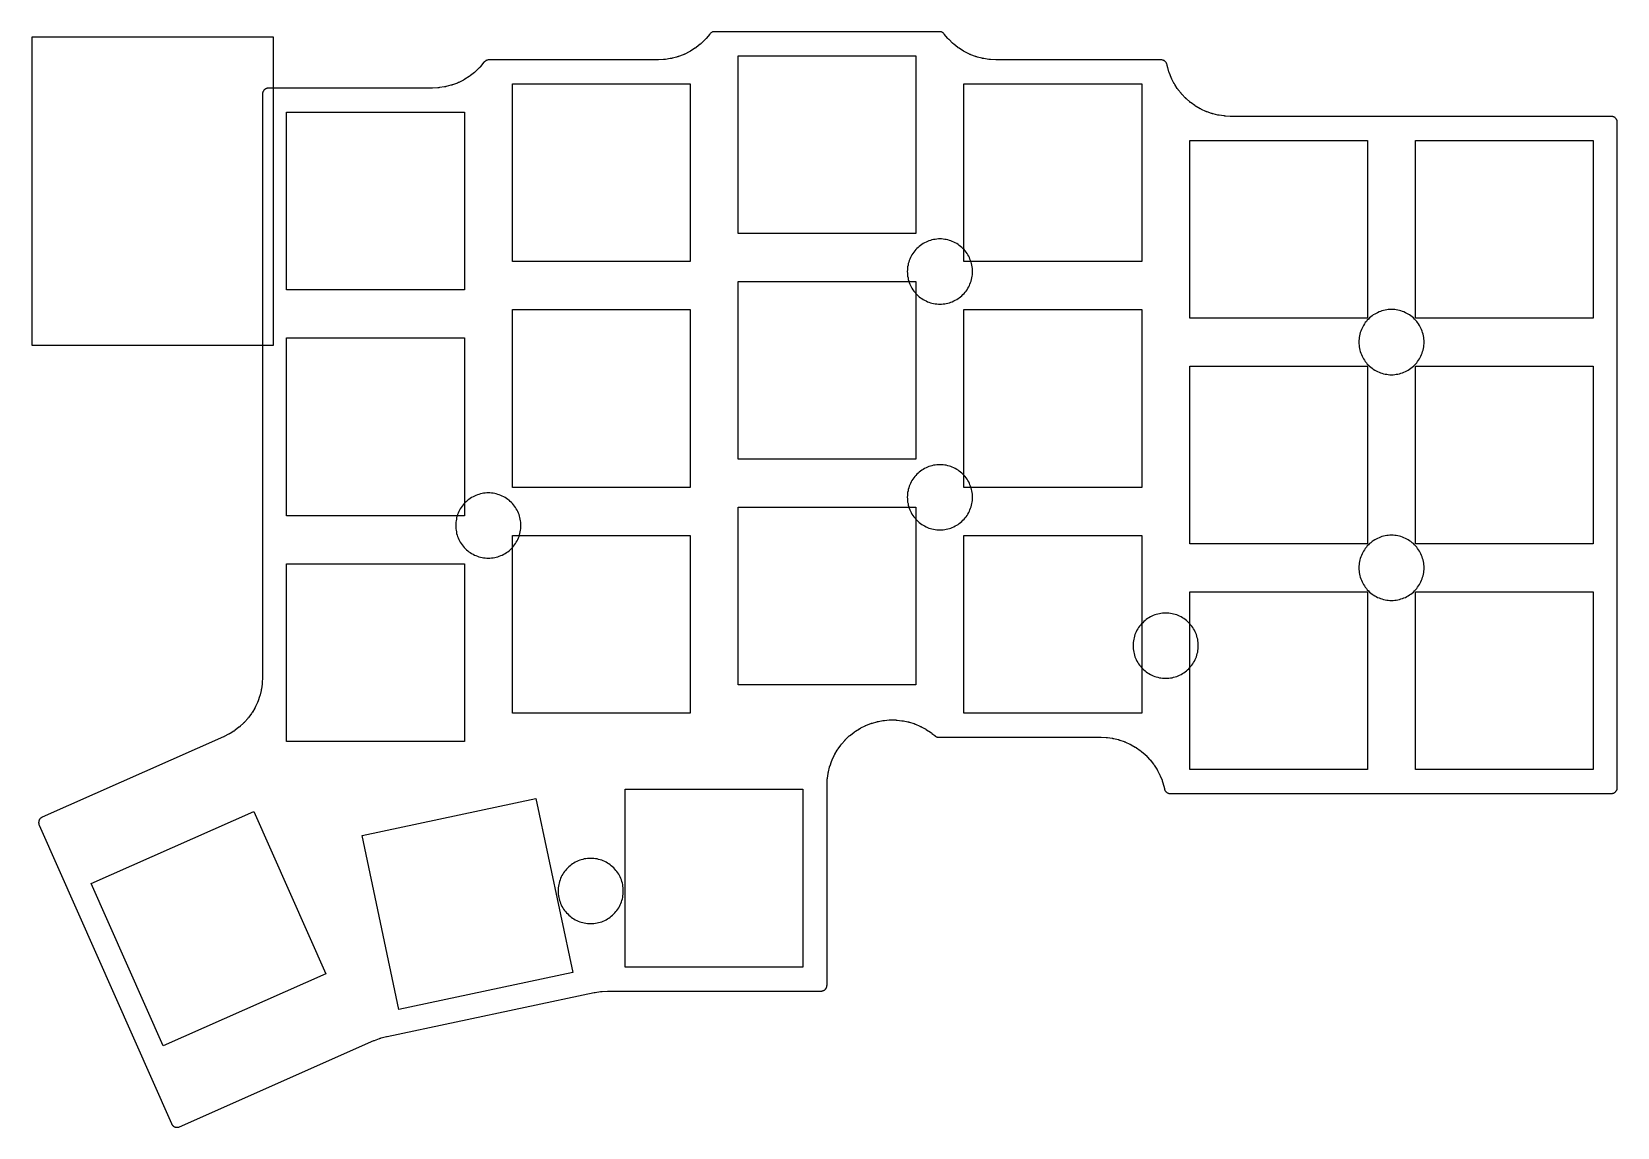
# Model space of a CAD drawing. Header units: millimetres. Extents: x 154 to 288, y -129 to -36.
import ezdxf

# ---------------------------------------------------------------- set-up
doc = ezdxf.new("R2010")
doc.units = ezdxf.units.MM
doc.layers.add('CUTOUTS', color=2, linetype='Continuous')
doc.layers.add('OUTLINE', color=1, linetype='Continuous')

msp = doc.modelspace()

# ---------------------------------------------------------------- linework, layer by layer
at = {"layer": 'CUTOUTS'}
for points in [[(154.34, -36.65), (154.34, -62.65), (174.74, -62.65), (174.74, -36.65), (154.34, -36.65)], [(228.94, -38.21), (228.94, -53.21), (213.94, -53.21), (213.94, -38.21), (228.94, -38.21)], [(209.89, -40.59), (209.89, -55.59), (194.89, -55.59), (194.89, -40.59), (209.89, -40.59)], [(247.99, -40.59), (247.99, -55.59), (232.99, -55.59), (232.99, -40.59), (247.99, -40.59)], [(190.84, -42.98), (190.84, -57.98), (175.84, -57.98), (175.84, -42.98), (190.84, -42.98)], [(267.04, -45.36), (267.04, -60.36), (252.04, -60.36), (252.04, -45.36), (267.04, -45.36)], [(286.09, -45.36), (286.09, -60.36), (271.09, -60.36), (271.09, -45.36), (286.09, -45.36)], [(233.71, -56.43), (233.71, -56.29), (233.7, -56.16), (233.68, -56.02), (233.66, -55.89), (233.63, -55.76), (233.59, -55.63), (233.55, -55.5), (233.5, -55.38), (233.45, -55.25), (233.39, -55.13), (233.32, -55.01), (233.25, -54.9), (233.17, -54.79), (233.09, -54.68), (233, -54.58), (232.91, -54.48), (232.81, -54.39), (232.71, -54.3), (232.6, -54.22), (232.49, -54.14), (232.38, -54.07), (232.26, -54), (232.14, -53.94), (232.01, -53.89), (231.89, -53.84), (231.76, -53.8), (231.63, -53.76), (231.5, -53.73), (231.37, -53.71), (231.23, -53.69), (231.1, -53.68), (230.96, -53.68), (230.83, -53.68), (230.69, -53.69), (230.56, -53.71), (230.43, -53.73), (230.29, -53.76), (230.16, -53.8), (230.04, -53.84), (229.91, -53.89), (229.79, -53.94), (229.67, -54), (229.55, -54.07), (229.43, -54.14), (229.32, -54.22), (229.22, -54.3), (229.12, -54.39), (229.02, -54.48), (228.92, -54.58), (228.84, -54.68), (228.75, -54.79), (228.68, -54.9), (228.6, -55.01), (228.54, -55.13), (228.48, -55.25), (228.42, -55.38), (228.37, -55.5), (228.33, -55.63), (228.29, -55.76), (228.27, -55.89), (228.24, -56.02), (228.23, -56.16), (228.22, -56.29), (228.21, -56.43), (228.22, -56.56), (228.23, -56.7), (228.24, -56.83), (228.27, -56.96), (228.29, -57.1), (228.33, -57.23), (228.37, -57.35), (228.42, -57.48), (228.48, -57.6), (228.54, -57.72), (228.6, -57.84), (228.68, -57.96), (228.75, -58.07), (228.84, -58.17), (228.92, -58.27), (229.02, -58.37), (229.12, -58.47), (229.22, -58.55), (229.32, -58.64), (229.43, -58.71), (229.55, -58.79), (229.67, -58.85), (229.79, -58.91), (229.91, -58.97), (230.04, -59.02), (230.16, -59.06), (230.29, -59.1), (230.43, -59.13), (230.56, -59.15), (230.69, -59.16), (230.83, -59.17), (230.96, -59.18), (231.1, -59.17), (231.23, -59.16), (231.37, -59.15), (231.5, -59.13), (231.63, -59.1), (231.76, -59.06), (231.89, -59.02), (232.01, -58.97), (232.14, -58.91), (232.26, -58.85), (232.38, -58.79), (232.49, -58.71), (232.6, -58.64), (232.71, -58.55), (232.81, -58.47), (232.91, -58.37), (233, -58.27), (233.09, -58.17), (233.17, -58.07), (233.25, -57.96), (233.32, -57.84), (233.39, -57.72), (233.45, -57.6), (233.5, -57.48), (233.55, -57.35), (233.59, -57.23), (233.63, -57.1), (233.66, -56.96), (233.68, -56.83), (233.7, -56.7), (233.71, -56.56), (233.71, -56.43)], [(228.94, -57.26), (228.94, -72.26), (213.94, -72.26), (213.94, -57.26), (228.94, -57.26)], [(209.89, -59.64), (209.89, -74.64), (194.89, -74.64), (194.89, -59.64), (209.89, -59.64)], [(247.99, -59.64), (247.99, -74.64), (232.99, -74.64), (232.99, -59.64), (247.99, -59.64)], [(271.81, -62.38), (271.81, -62.25), (271.8, -62.11), (271.78, -61.98), (271.76, -61.84), (271.73, -61.71), (271.69, -61.58), (271.65, -61.45), (271.6, -61.33), (271.55, -61.21), (271.49, -61.08), (271.42, -60.97), (271.35, -60.85), (271.27, -60.74), (271.19, -60.64), (271.1, -60.53), (271.01, -60.44), (270.91, -60.34), (270.81, -60.26), (270.7, -60.17), (270.59, -60.09), (270.48, -60.02), (270.36, -59.96), (270.24, -59.9), (270.11, -59.84), (269.99, -59.79), (269.86, -59.75), (269.73, -59.71), (269.6, -59.68), (269.47, -59.66), (269.33, -59.64), (269.2, -59.63), (269.06, -59.63), (268.93, -59.63), (268.79, -59.64), (268.66, -59.66), (268.53, -59.68), (268.39, -59.71), (268.26, -59.75), (268.14, -59.79), (268.01, -59.84), (267.89, -59.9), (267.77, -59.96), (267.65, -60.02), (267.53, -60.09), (267.42, -60.17), (267.32, -60.26), (267.22, -60.34), (267.12, -60.44), (267.02, -60.53), (266.94, -60.64), (266.85, -60.74), (266.78, -60.85), (266.7, -60.97), (266.64, -61.08), (266.58, -61.21), (266.52, -61.33), (266.47, -61.45), (266.43, -61.58), (266.39, -61.71), (266.37, -61.84), (266.34, -61.98), (266.33, -62.11), (266.32, -62.25), (266.31, -62.38), (266.32, -62.52), (266.33, -62.65), (266.34, -62.78), (266.37, -62.92), (266.39, -63.05), (266.43, -63.18), (266.47, -63.31), (266.52, -63.43), (266.58, -63.56), (266.64, -63.68), (266.7, -63.8), (266.78, -63.91), (266.85, -64.02), (266.94, -64.13), (267.02, -64.23), (267.12, -64.33), (267.22, -64.42), (267.32, -64.51), (267.42, -64.59), (267.53, -64.67), (267.65, -64.74), (267.77, -64.81), (267.89, -64.87), (268.01, -64.92), (268.14, -64.97), (268.26, -65.01), (268.39, -65.05), (268.53, -65.08), (268.66, -65.1), (268.79, -65.12), (268.93, -65.13), (269.06, -65.13), (269.2, -65.13), (269.33, -65.12), (269.47, -65.1), (269.6, -65.08), (269.73, -65.05), (269.86, -65.01), (269.99, -64.97), (270.11, -64.92), (270.24, -64.87), (270.36, -64.81), (270.48, -64.74), (270.59, -64.67), (270.7, -64.59), (270.81, -64.51), (270.91, -64.42), (271.01, -64.33), (271.1, -64.23), (271.19, -64.13), (271.27, -64.02), (271.35, -63.91), (271.42, -63.8), (271.49, -63.68), (271.55, -63.56), (271.6, -63.43), (271.65, -63.31), (271.69, -63.18), (271.73, -63.05), (271.76, -62.92), (271.78, -62.78), (271.8, -62.65), (271.81, -62.52), (271.81, -62.38)], [(190.84, -62.03), (190.84, -77.03), (175.84, -77.03), (175.84, -62.03), (190.84, -62.03)], [(267.04, -64.41), (267.04, -79.41), (252.04, -79.41), (252.04, -64.41), (267.04, -64.41)], [(286.09, -64.41), (286.09, -79.41), (271.09, -79.41), (271.09, -64.41), (286.09, -64.41)], [(233.71, -75.48), (233.71, -75.34), (233.7, -75.21), (233.68, -75.07), (233.66, -74.94), (233.63, -74.81), (233.59, -74.68), (233.55, -74.55), (233.5, -74.43), (233.45, -74.3), (233.39, -74.18), (233.32, -74.06), (233.25, -73.95), (233.17, -73.84), (233.09, -73.73), (233, -73.63), (232.91, -73.53), (232.81, -73.44), (232.71, -73.35), (232.6, -73.27), (232.49, -73.19), (232.38, -73.12), (232.26, -73.05), (232.14, -72.99), (232.01, -72.94), (231.89, -72.89), (231.76, -72.85), (231.63, -72.81), (231.5, -72.78), (231.37, -72.76), (231.23, -72.74), (231.1, -72.73), (230.96, -72.73), (230.83, -72.73), (230.69, -72.74), (230.56, -72.76), (230.43, -72.78), (230.29, -72.81), (230.16, -72.85), (230.04, -72.89), (229.91, -72.94), (229.79, -72.99), (229.67, -73.05), (229.55, -73.12), (229.43, -73.19), (229.32, -73.27), (229.22, -73.35), (229.12, -73.44), (229.02, -73.53), (228.92, -73.63), (228.84, -73.73), (228.75, -73.84), (228.68, -73.95), (228.6, -74.06), (228.54, -74.18), (228.48, -74.3), (228.42, -74.43), (228.37, -74.55), (228.33, -74.68), (228.29, -74.81), (228.27, -74.94), (228.24, -75.07), (228.23, -75.21), (228.22, -75.34), (228.21, -75.48), (228.22, -75.61), (228.23, -75.75), (228.24, -75.88), (228.27, -76.01), (228.29, -76.15), (228.33, -76.28), (228.37, -76.4), (228.42, -76.53), (228.48, -76.65), (228.54, -76.77), (228.6, -76.89), (228.68, -77.01), (228.75, -77.12), (228.84, -77.22), (228.92, -77.32), (229.02, -77.42), (229.12, -77.52), (229.22, -77.6), (229.32, -77.69), (229.43, -77.76), (229.55, -77.84), (229.67, -77.9), (229.79, -77.96), (229.91, -78.02), (230.04, -78.07), (230.16, -78.11), (230.29, -78.15), (230.43, -78.18), (230.56, -78.2), (230.69, -78.21), (230.83, -78.22), (230.96, -78.23), (231.1, -78.22), (231.23, -78.21), (231.37, -78.2), (231.5, -78.18), (231.63, -78.15), (231.76, -78.11), (231.89, -78.07), (232.01, -78.02), (232.14, -77.96), (232.26, -77.9), (232.38, -77.84), (232.49, -77.76), (232.6, -77.69), (232.71, -77.6), (232.81, -77.52), (232.91, -77.42), (233, -77.32), (233.09, -77.22), (233.17, -77.12), (233.25, -77.01), (233.32, -76.89), (233.39, -76.77), (233.45, -76.65), (233.5, -76.53), (233.55, -76.4), (233.59, -76.28), (233.63, -76.15), (233.66, -76.01), (233.68, -75.88), (233.7, -75.75), (233.71, -75.61), (233.71, -75.48)], [(195.61, -77.86), (195.61, -77.72), (195.6, -77.59), (195.58, -77.46), (195.56, -77.32), (195.53, -77.19), (195.49, -77.06), (195.45, -76.93), (195.4, -76.81), (195.35, -76.68), (195.29, -76.56), (195.22, -76.45), (195.15, -76.33), (195.07, -76.22), (194.99, -76.11), (194.9, -76.01), (194.81, -75.91), (194.71, -75.82), (194.61, -75.73), (194.5, -75.65), (194.39, -75.57), (194.28, -75.5), (194.16, -75.43), (194.04, -75.37), (193.91, -75.32), (193.79, -75.27), (193.66, -75.23), (193.53, -75.19), (193.4, -75.16), (193.27, -75.14), (193.13, -75.12), (193, -75.11), (192.86, -75.11), (192.73, -75.11), (192.59, -75.12), (192.46, -75.14), (192.33, -75.16), (192.19, -75.19), (192.06, -75.23), (191.94, -75.27), (191.81, -75.32), (191.69, -75.37), (191.57, -75.43), (191.45, -75.5), (191.33, -75.57), (191.22, -75.65), (191.12, -75.73), (191.02, -75.82), (190.92, -75.91), (190.82, -76.01), (190.74, -76.11), (190.65, -76.22), (190.58, -76.33), (190.5, -76.45), (190.44, -76.56), (190.38, -76.68), (190.32, -76.81), (190.27, -76.93), (190.23, -77.06), (190.19, -77.19), (190.17, -77.32), (190.14, -77.46), (190.13, -77.59), (190.12, -77.72), (190.11, -77.86), (190.12, -77.99), (190.13, -78.13), (190.14, -78.26), (190.17, -78.4), (190.19, -78.53), (190.23, -78.66), (190.27, -78.79), (190.32, -78.91), (190.38, -79.04), (190.44, -79.16), (190.5, -79.27), (190.58, -79.39), (190.65, -79.5), (190.74, -79.6), (190.82, -79.71), (190.92, -79.8), (191.02, -79.9), (191.12, -79.99), (191.22, -80.07), (191.33, -80.15), (191.45, -80.22), (191.57, -80.28), (191.69, -80.35), (191.81, -80.4), (191.94, -80.45), (192.06, -80.49), (192.19, -80.53), (192.33, -80.56), (192.46, -80.58), (192.59, -80.6), (192.73, -80.61), (192.86, -80.61), (193, -80.61), (193.13, -80.6), (193.27, -80.58), (193.4, -80.56), (193.53, -80.53), (193.66, -80.49), (193.79, -80.45), (193.91, -80.4), (194.04, -80.35), (194.16, -80.28), (194.28, -80.22), (194.39, -80.15), (194.5, -80.07), (194.61, -79.99), (194.71, -79.9), (194.81, -79.8), (194.9, -79.71), (194.99, -79.6), (195.07, -79.5), (195.15, -79.39), (195.22, -79.27), (195.29, -79.16), (195.35, -79.04), (195.4, -78.91), (195.45, -78.79), (195.49, -78.66), (195.53, -78.53), (195.56, -78.4), (195.58, -78.26), (195.6, -78.13), (195.61, -77.99), (195.61, -77.86)], [(228.94, -76.31), (228.94, -91.31), (213.94, -91.31), (213.94, -76.31), (228.94, -76.31)], [(209.89, -78.69), (209.89, -93.69), (194.89, -93.69), (194.89, -78.69), (209.89, -78.69)], [(247.99, -78.69), (247.99, -93.69), (232.99, -93.69), (232.99, -78.69), (247.99, -78.69)], [(271.81, -81.43), (271.81, -81.3), (271.8, -81.16), (271.78, -81.03), (271.76, -80.89), (271.73, -80.76), (271.69, -80.63), (271.65, -80.5), (271.6, -80.38), (271.55, -80.26), (271.49, -80.13), (271.42, -80.02), (271.35, -79.9), (271.27, -79.79), (271.19, -79.69), (271.1, -79.58), (271.01, -79.49), (270.91, -79.39), (270.81, -79.31), (270.7, -79.22), (270.59, -79.14), (270.48, -79.07), (270.36, -79.01), (270.24, -78.95), (270.11, -78.89), (269.99, -78.84), (269.86, -78.8), (269.73, -78.76), (269.6, -78.73), (269.47, -78.71), (269.33, -78.69), (269.2, -78.68), (269.06, -78.68), (268.93, -78.68), (268.79, -78.69), (268.66, -78.71), (268.53, -78.73), (268.39, -78.76), (268.26, -78.8), (268.14, -78.84), (268.01, -78.89), (267.89, -78.95), (267.77, -79.01), (267.65, -79.07), (267.53, -79.14), (267.42, -79.22), (267.32, -79.31), (267.22, -79.39), (267.12, -79.49), (267.02, -79.58), (266.94, -79.69), (266.85, -79.79), (266.78, -79.9), (266.7, -80.02), (266.64, -80.13), (266.58, -80.26), (266.52, -80.38), (266.47, -80.5), (266.43, -80.63), (266.39, -80.76), (266.37, -80.89), (266.34, -81.03), (266.33, -81.16), (266.32, -81.3), (266.31, -81.43), (266.32, -81.57), (266.33, -81.7), (266.34, -81.83), (266.37, -81.97), (266.39, -82.1), (266.43, -82.23), (266.47, -82.36), (266.52, -82.48), (266.58, -82.61), (266.64, -82.73), (266.7, -82.85), (266.78, -82.96), (266.85, -83.07), (266.94, -83.18), (267.02, -83.28), (267.12, -83.38), (267.22, -83.47), (267.32, -83.56), (267.42, -83.64), (267.53, -83.72), (267.65, -83.79), (267.77, -83.86), (267.89, -83.92), (268.01, -83.97), (268.14, -84.02), (268.26, -84.06), (268.39, -84.1), (268.53, -84.13), (268.66, -84.15), (268.79, -84.17), (268.93, -84.18), (269.06, -84.18), (269.2, -84.18), (269.33, -84.17), (269.47, -84.15), (269.6, -84.13), (269.73, -84.1), (269.86, -84.06), (269.99, -84.02), (270.11, -83.97), (270.24, -83.92), (270.36, -83.86), (270.48, -83.79), (270.59, -83.72), (270.7, -83.64), (270.81, -83.56), (270.91, -83.47), (271.01, -83.38), (271.1, -83.28), (271.19, -83.18), (271.27, -83.07), (271.35, -82.96), (271.42, -82.85), (271.49, -82.73), (271.55, -82.61), (271.6, -82.48), (271.65, -82.36), (271.69, -82.23), (271.73, -82.1), (271.76, -81.97), (271.78, -81.83), (271.8, -81.7), (271.81, -81.57), (271.81, -81.43)], [(190.84, -81.08), (190.84, -96.08), (175.84, -96.08), (175.84, -81.08), (190.84, -81.08)], [(267.04, -83.46), (267.04, -98.46), (252.04, -98.46), (252.04, -83.46), (267.04, -83.46)], [(286.09, -83.46), (286.09, -98.46), (271.09, -98.46), (271.09, -83.46), (286.09, -83.46)], [(252.76, -88), (252.76, -87.87), (252.75, -87.73), (252.73, -87.6), (252.71, -87.46), (252.68, -87.33), (252.64, -87.2), (252.6, -87.07), (252.55, -86.95), (252.5, -86.82), (252.44, -86.7), (252.37, -86.59), (252.3, -86.47), (252.22, -86.36), (252.14, -86.26), (252.05, -86.15), (251.96, -86.06), (251.86, -85.96), (251.76, -85.87), (251.65, -85.79), (251.54, -85.71), (251.43, -85.64), (251.31, -85.57), (251.19, -85.51), (251.06, -85.46), (250.94, -85.41), (250.81, -85.37), (250.68, -85.33), (250.55, -85.3), (250.42, -85.28), (250.28, -85.26), (250.15, -85.25), (250.01, -85.25), (249.88, -85.25), (249.74, -85.26), (249.61, -85.28), (249.48, -85.3), (249.34, -85.33), (249.21, -85.37), (249.09, -85.41), (248.96, -85.46), (248.84, -85.51), (248.72, -85.57), (248.6, -85.64), (248.48, -85.71), (248.37, -85.79), (248.27, -85.87), (248.17, -85.96), (248.07, -86.06), (247.97, -86.15), (247.89, -86.26), (247.8, -86.36), (247.73, -86.47), (247.65, -86.59), (247.59, -86.7), (247.53, -86.82), (247.47, -86.95), (247.42, -87.07), (247.38, -87.2), (247.34, -87.33), (247.32, -87.46), (247.29, -87.6), (247.28, -87.73), (247.27, -87.87), (247.26, -88), (247.27, -88.13), (247.28, -88.27), (247.29, -88.4), (247.32, -88.54), (247.34, -88.67), (247.38, -88.8), (247.42, -88.93), (247.47, -89.05), (247.53, -89.18), (247.59, -89.3), (247.65, -89.41), (247.73, -89.53), (247.8, -89.64), (247.89, -89.74), (247.97, -89.85), (248.07, -89.94), (248.17, -90.04), (248.27, -90.13), (248.37, -90.21), (248.48, -90.29), (248.6, -90.36), (248.72, -90.43), (248.84, -90.49), (248.96, -90.54), (249.09, -90.59), (249.21, -90.63), (249.34, -90.67), (249.48, -90.7), (249.61, -90.72), (249.74, -90.74), (249.88, -90.75), (250.01, -90.75), (250.15, -90.75), (250.28, -90.74), (250.42, -90.72), (250.55, -90.7), (250.68, -90.67), (250.81, -90.63), (250.94, -90.59), (251.06, -90.54), (251.19, -90.49), (251.31, -90.43), (251.43, -90.36), (251.54, -90.29), (251.65, -90.21), (251.76, -90.13), (251.86, -90.04), (251.96, -89.94), (252.05, -89.85), (252.14, -89.74), (252.22, -89.64), (252.3, -89.53), (252.37, -89.41), (252.44, -89.3), (252.5, -89.18), (252.55, -89.05), (252.6, -88.93), (252.64, -88.8), (252.68, -88.67), (252.71, -88.54), (252.73, -88.4), (252.75, -88.27), (252.76, -88.13), (252.76, -88)], [(219.41, -100.12), (219.41, -115.12), (204.41, -115.12), (204.41, -100.12), (219.41, -100.12)], [(196.88, -100.91), (199.99, -115.59), (185.31, -118.69), (182.21, -104.02), (196.88, -100.91)], [(179.15, -115.7), (165.43, -121.78), (159.36, -108.06), (173.08, -101.99), (179.15, -115.7)], [(204.25, -108.7), (204.25, -108.57), (204.24, -108.43), (204.22, -108.3), (204.2, -108.16), (204.17, -108.03), (204.13, -107.9), (204.09, -107.77), (204.04, -107.65), (203.99, -107.52), (203.93, -107.4), (203.86, -107.29), (203.79, -107.17), (203.71, -107.06), (203.63, -106.96), (203.54, -106.85), (203.44, -106.76), (203.35, -106.66), (203.24, -106.57), (203.14, -106.49), (203.03, -106.41), (202.91, -106.34), (202.8, -106.27), (202.68, -106.21), (202.55, -106.16), (202.43, -106.11), (202.3, -106.07), (202.17, -106.03), (202.04, -106), (201.9, -105.98), (201.77, -105.96), (201.63, -105.95), (201.5, -105.95), (201.37, -105.95), (201.23, -105.96), (201.1, -105.98), (200.96, -106), (200.83, -106.03), (200.7, -106.07), (200.57, -106.11), (200.45, -106.16), (200.32, -106.21), (200.2, -106.27), (200.09, -106.34), (199.97, -106.41), (199.86, -106.49), (199.76, -106.57), (199.65, -106.66), (199.56, -106.76), (199.46, -106.85), (199.37, -106.96), (199.29, -107.06), (199.21, -107.17), (199.14, -107.29), (199.07, -107.4), (199.01, -107.52), (198.96, -107.65), (198.91, -107.77), (198.87, -107.9), (198.83, -108.03), (198.8, -108.16), (198.78, -108.3), (198.76, -108.43), (198.75, -108.57), (198.75, -108.7), (198.75, -108.83), (198.76, -108.97), (198.78, -109.1), (198.8, -109.24), (198.83, -109.37), (198.87, -109.5), (198.91, -109.63), (198.96, -109.75), (199.01, -109.88), (199.07, -110), (199.14, -110.11), (199.21, -110.23), (199.29, -110.34), (199.37, -110.44), (199.46, -110.55), (199.56, -110.64), (199.65, -110.74), (199.76, -110.83), (199.86, -110.91), (199.97, -110.99), (200.09, -111.06), (200.2, -111.13), (200.32, -111.19), (200.45, -111.24), (200.57, -111.29), (200.7, -111.33), (200.83, -111.37), (200.96, -111.4), (201.1, -111.42), (201.23, -111.44), (201.37, -111.45), (201.5, -111.45), (201.63, -111.45), (201.77, -111.44), (201.9, -111.42), (202.04, -111.4), (202.17, -111.37), (202.3, -111.33), (202.43, -111.29), (202.55, -111.24), (202.68, -111.19), (202.8, -111.13), (202.91, -111.06), (203.03, -110.99), (203.14, -110.91), (203.24, -110.83), (203.35, -110.74), (203.44, -110.64), (203.54, -110.55), (203.63, -110.44), (203.71, -110.34), (203.79, -110.23), (203.86, -110.11), (203.93, -110), (203.99, -109.88), (204.04, -109.75), (204.09, -109.63), (204.13, -109.5), (204.17, -109.37), (204.2, -109.24), (204.22, -109.1), (204.24, -108.97), (204.25, -108.83), (204.25, -108.7)]]:
    msp.add_lwpolyline(points, close=True, dxfattribs=at)
at = {"layer": 'OUTLINE'}
msp.add_lwpolyline([(287.65, -43.33), (287.6, -43.33), (287.6, -43.33), (255.52, -43.33), (255.52, -43.33), (255.5, -43.33), (255.49, -43.33), (255.49, -43.33), (255.48, -43.33), (255.46, -43.33), (255.46, -43.33), (255.05, -43.31), (255.03, -43.31), (255, -43.31), (254.98, -43.31), (254.97, -43.3), (254.96, -43.3), (254.92, -43.3), (254.91, -43.3), (254.53, -43.24), (254.52, -43.24), (254.48, -43.23), (254.47, -43.23), (254.46, -43.23), (254.44, -43.23), (254.41, -43.22), (254.4, -43.22), (254.02, -43.13), (254.01, -43.12), (253.97, -43.11), (253.96, -43.11), (253.95, -43.11), (253.94, -43.1), (253.9, -43.09), (253.89, -43.09), (253.52, -42.96), (253.51, -42.96), (253.47, -42.94), (253.46, -42.94), (253.45, -42.94), (253.44, -42.93), (253.41, -42.92), (253.4, -42.91), (253.04, -42.75), (253.03, -42.74), (253, -42.73), (252.99, -42.72), (252.98, -42.72), (252.97, -42.71), (252.94, -42.69), (252.92, -42.69), (252.59, -42.49), (252.58, -42.49), (252.54, -42.47), (252.53, -42.46), (252.53, -42.46), (252.52, -42.45), (252.49, -42.43), (252.48, -42.42), (252.16, -42.2), (252.15, -42.19), (252.12, -42.17), (252.11, -42.16), (252.1, -42.15), (252.09, -42.15), (252.06, -42.12), (252.05, -42.11), (251.76, -41.86), (251.75, -41.85), (251.72, -41.83), (251.71, -41.82), (251.71, -41.81), (251.7, -41.8), (251.67, -41.78), (251.66, -41.77), (251.39, -41.48), (251.38, -41.48), (251.36, -41.45), (251.35, -41.44), (251.34, -41.43), (251.34, -41.42), (251.31, -41.39), (251.31, -41.38), (251.06, -41.08), (251.06, -41.07), (251.03, -41.04), (251.03, -41.03), (251.02, -41.02), (251.02, -41.01), (250.99, -40.98), (250.99, -40.97), (250.78, -40.64), (250.77, -40.63), (250.75, -40.6), (250.74, -40.59), (250.74, -40.58), (250.73, -40.57), (250.72, -40.54), (250.71, -40.53), (250.53, -40.18), (250.53, -40.17), (250.51, -40.14), (250.5, -40.13), (250.5, -40.12), (250.49, -40.11), (250.48, -40.07), (250.48, -40.06), (250.33, -39.7), (250.33, -39.69), (250.31, -39.65), (250.31, -39.64), (250.31, -39.63), (250.3, -39.62), (250.29, -39.58), (250.29, -39.57), (250.18, -39.2), (250.17, -39.19), (250.16, -39.15), (250.16, -39.14), (250.16, -39.13), (250.15, -39.12), (250.15, -39.08), (250.14, -39.07), (250.13, -38.99), (250.13, -38.98), (250.12, -38.93), (250.11, -38.92), (250.1, -38.89), (250.09, -38.87), (250.08, -38.84), (250.07, -38.83), (250.05, -38.8), (250.05, -38.79), (250.03, -38.76), (250.02, -38.75), (249.99, -38.72), (249.98, -38.71), (249.96, -38.69), (249.95, -38.68), (249.92, -38.66), (249.91, -38.65), (249.88, -38.63), (249.86, -38.63), (249.83, -38.61), (249.82, -38.61), (249.79, -38.59), (249.77, -38.59), (249.74, -38.58), (249.73, -38.58), (249.69, -38.57), (249.68, -38.57), (249.63, -38.57), (249.62, -38.57), (235.74, -38.57), (235.73, -38.57), (235.71, -38.57), (235.7, -38.57), (235.7, -38.57), (235.69, -38.57), (235.67, -38.57), (235.67, -38.57), (235.22, -38.54), (235.21, -38.54), (235.17, -38.54), (235.15, -38.54), (235.14, -38.54), (235.13, -38.54), (235.09, -38.53), (235.08, -38.53), (234.66, -38.46), (234.65, -38.46), (234.61, -38.45), (234.59, -38.45), (234.58, -38.45), (234.57, -38.45), (234.53, -38.44), (234.52, -38.43), (234.11, -38.33), (234.1, -38.32), (234.06, -38.31), (234.05, -38.31), (234.04, -38.31), (234.02, -38.3), (233.99, -38.29), (233.97, -38.28), (233.58, -38.13), (233.57, -38.13), (233.53, -38.11), (233.52, -38.11), (233.51, -38.1), (233.5, -38.1), (233.46, -38.08), (233.45, -38.08), (233.07, -37.89), (233.06, -37.88), (233.02, -37.86), (233.01, -37.86), (233, -37.85), (232.99, -37.84), (232.95, -37.82), (232.94, -37.82), (232.59, -37.59), (232.58, -37.58), (232.54, -37.56), (232.53, -37.55), (232.52, -37.55), (232.51, -37.54), (232.48, -37.51), (232.47, -37.51), (232.14, -37.24), (232.13, -37.24), (232.1, -37.21), (232.09, -37.2), (232.08, -37.19), (232.07, -37.18), (232.04, -37.16), (232.03, -37.15), (231.73, -36.85), (231.72, -36.84), (231.69, -36.81), (231.68, -36.81), (231.67, -36.8), (231.67, -36.79), (231.64, -36.76), (231.63, -36.75), (231.33, -36.39), (231.3, -36.35), (231.29, -36.34), (231.27, -36.32), (231.25, -36.31), (231.23, -36.29), (231.21, -36.28), (231.18, -36.26), (231.17, -36.25), (231.14, -36.23), (231.12, -36.23), (231.09, -36.21), (231.08, -36.21), (231.04, -36.2), (231.03, -36.2), (230.99, -36.19), (230.97, -36.19), (230.92, -36.19), (230.91, -36.19), (211.96, -36.19), (211.95, -36.19), (211.9, -36.19), (211.89, -36.19), (211.85, -36.2), (211.83, -36.2), (211.8, -36.21), (211.78, -36.21), (211.75, -36.23), (211.74, -36.23), (211.7, -36.25), (211.69, -36.26), (211.66, -36.28), (211.65, -36.29), (211.62, -36.31), (211.61, -36.32), (211.58, -36.34), (211.57, -36.35), (211.54, -36.39), (211.25, -36.75), (211.24, -36.76), (211.21, -36.79), (211.2, -36.8), (211.19, -36.81), (211.19, -36.81), (211.16, -36.84), (211.15, -36.85), (210.85, -37.15), (210.84, -37.16), (210.81, -37.18), (210.8, -37.19), (210.79, -37.2), (210.78, -37.21), (210.75, -37.24), (210.74, -37.24), (210.41, -37.51), (210.4, -37.51), (210.36, -37.54), (210.35, -37.55), (210.34, -37.55), (210.33, -37.56), (210.3, -37.58), (210.29, -37.59), (209.93, -37.82), (209.92, -37.82), (209.89, -37.84), (209.87, -37.85), (209.87, -37.86), (209.85, -37.86), (209.82, -37.88), (209.81, -37.89), (209.43, -38.08), (209.42, -38.08), (209.38, -38.1), (209.37, -38.1), (209.36, -38.11), (209.35, -38.11), (209.31, -38.13), (209.3, -38.13), (208.9, -38.28), (208.89, -38.29), (208.85, -38.3), (208.84, -38.31), (208.83, -38.31), (208.82, -38.31), (208.78, -38.32), (208.76, -38.33), (208.36, -38.43), (208.34, -38.44), (208.3, -38.45), (208.29, -38.45), (208.28, -38.45), (208.27, -38.45), (208.23, -38.46), (208.21, -38.46), (207.8, -38.53), (207.78, -38.53), (207.74, -38.54), (207.73, -38.54), (207.72, -38.54), (207.71, -38.54), (207.67, -38.54), (207.65, -38.54), (207.21, -38.57), (207.2, -38.57), (207.18, -38.57), (207.18, -38.57), (207.17, -38.57), (207.16, -38.57), (207.14, -38.57), (207.14, -38.57), (192.91, -38.57), (192.9, -38.57), (192.85, -38.57), (192.84, -38.57), (192.8, -38.58), (192.78, -38.58), (192.75, -38.59), (192.73, -38.6), (192.7, -38.61), (192.69, -38.61), (192.65, -38.63), (192.64, -38.64), (192.61, -38.66), (192.6, -38.67), (192.57, -38.69), (192.56, -38.7), (192.53, -38.72), (192.52, -38.74), (192.49, -38.77), (192.2, -39.13), (192.19, -39.14), (192.16, -39.17), (192.15, -39.18), (192.14, -39.19), (192.14, -39.2), (192.11, -39.23), (192.1, -39.23), (191.8, -39.53), (191.79, -39.54), (191.76, -39.57), (191.75, -39.57), (191.74, -39.58), (191.73, -39.59), (191.7, -39.62), (191.69, -39.62), (191.36, -39.89), (191.35, -39.89), (191.31, -39.92), (191.3, -39.93), (191.29, -39.93), (191.28, -39.94), (191.25, -39.96), (191.24, -39.97), (190.88, -40.2), (190.87, -40.2), (190.84, -40.23), (190.82, -40.23), (190.82, -40.24), (190.8, -40.24), (190.77, -40.26), (190.76, -40.27), (190.38, -40.46), (190.37, -40.46), (190.33, -40.48), (190.32, -40.49), (190.31, -40.49), (190.3, -40.49), (190.26, -40.51), (190.25, -40.52), (189.85, -40.66), (189.84, -40.67), (189.8, -40.68), (189.79, -40.69), (189.78, -40.69), (189.77, -40.69), (189.73, -40.7), (189.71, -40.71), (189.31, -40.82), (189.29, -40.82), (189.25, -40.83), (189.24, -40.83), (189.23, -40.83), (189.22, -40.84), (189.18, -40.84), (189.16, -40.85), (188.75, -40.91), (188.73, -40.91), (188.69, -40.92), (188.68, -40.92), (188.67, -40.92), (188.66, -40.92), (188.62, -40.92), (188.6, -40.93), (188.16, -40.95), (188.15, -40.95), (188.13, -40.95), (188.13, -40.95), (188.12, -40.95), (188.11, -40.95), (188.09, -40.95), (188.09, -40.95), (174.33, -40.95), (174.32, -40.95), (174.27, -40.95), (174.26, -40.95), (174.22, -40.96), (174.21, -40.96), (174.17, -40.97), (174.16, -40.97), (174.13, -40.99), (174.11, -40.99), (174.08, -41.01), (174.07, -41.01), (174.04, -41.03), (174.03, -41.04), (174, -41.06), (173.99, -41.07), (173.96, -41.09), (173.95, -41.1), (173.93, -41.13), (173.92, -41.14), (173.9, -41.17), (173.89, -41.18), (173.88, -41.21), (173.87, -41.22), (173.85, -41.25), (173.85, -41.27), (173.84, -41.3), (173.83, -41.31), (173.82, -41.35), (173.82, -41.36), (173.82, -41.39), (173.82, -41.41), (173.81, -41.46), (173.81, -41.47), (173.81, -90.64), (173.81, -90.64), (173.81, -90.66), (173.81, -90.67), (173.81, -90.67), (173.81, -90.68), (173.81, -90.7), (173.81, -90.71), (173.79, -91.12), (173.79, -91.13), (173.79, -91.17), (173.79, -91.18), (173.79, -91.19), (173.78, -91.21), (173.78, -91.24), (173.78, -91.26), (173.72, -91.65), (173.72, -91.66), (173.71, -91.7), (173.71, -91.71), (173.71, -91.72), (173.71, -91.73), (173.7, -91.77), (173.7, -91.78), (173.6, -92.16), (173.6, -92.17), (173.59, -92.21), (173.59, -92.22), (173.58, -92.23), (173.58, -92.24), (173.57, -92.28), (173.56, -92.29), (173.43, -92.66), (173.43, -92.67), (173.42, -92.71), (173.41, -92.72), (173.41, -92.73), (173.4, -92.74), (173.39, -92.77), (173.38, -92.79), (173.22, -93.14), (173.21, -93.15), (173.2, -93.19), (173.19, -93.2), (173.19, -93.21), (173.18, -93.22), (173.16, -93.25), (173.16, -93.26), (172.96, -93.6), (172.95, -93.61), (172.93, -93.65), (172.92, -93.66), (172.92, -93.66), (172.91, -93.67), (172.89, -93.71), (172.88, -93.72), (172.65, -94.04), (172.65, -94.04), (172.62, -94.08), (172.61, -94.09), (172.61, -94.09), (172.6, -94.1), (172.58, -94.13), (172.57, -94.14), (172.31, -94.44), (172.3, -94.45), (172.27, -94.47), (172.27, -94.48), (172.26, -94.49), (172.25, -94.5), (172.22, -94.52), (172.21, -94.53), (171.93, -94.8), (171.92, -94.81), (171.89, -94.84), (171.88, -94.84), (171.87, -94.85), (171.86, -94.86), (171.83, -94.88), (171.82, -94.89), (171.51, -95.13), (171.5, -95.14), (171.47, -95.16), (171.46, -95.17), (171.45, -95.17), (171.44, -95.18), (171.41, -95.2), (171.4, -95.21), (171.07, -95.42), (171.06, -95.42), (171.03, -95.44), (171.02, -95.45), (171.01, -95.45), (171, -95.46), (170.96, -95.48), (170.95, -95.48), (170.58, -95.67), (170.57, -95.67), (170.56, -95.68), (170.55, -95.68), (170.55, -95.69), (170.54, -95.69), (170.52, -95.7), (170.52, -95.7), (155.23, -102.47), (155.23, -102.47), (155.18, -102.49), (155.17, -102.5), (155.14, -102.52), (155.13, -102.53), (155.1, -102.55), (155.09, -102.56), (155.07, -102.58), (155.06, -102.59), (155.03, -102.62), (155.02, -102.63), (155, -102.66), (155, -102.67), (154.98, -102.7), (154.97, -102.71), (154.96, -102.74), (154.95, -102.76), (154.94, -102.79), (154.94, -102.8), (154.93, -102.84), (154.93, -102.85), (154.93, -102.88), (154.92, -102.9), (154.92, -102.93), (154.92, -102.95), (154.93, -102.98), (154.93, -103), (154.93, -103.03), (154.94, -103.05), (154.95, -103.08), (154.95, -103.09), (154.97, -103.14), (154.97, -103.15), (166.12, -128.33), (166.12, -128.34), (166.15, -128.38), (166.15, -128.4), (166.17, -128.42), (166.18, -128.44), (166.2, -128.46), (166.21, -128.47), (166.24, -128.5), (166.25, -128.51), (166.27, -128.53), (166.28, -128.54), (166.31, -128.56), (166.32, -128.57), (166.35, -128.59), (166.37, -128.59), (166.4, -128.61), (166.41, -128.61), (166.44, -128.62), (166.46, -128.63), (166.49, -128.63), (166.51, -128.64), (166.54, -128.64), (166.56, -128.64), (166.59, -128.64), (166.6, -128.64), (166.64, -128.64), (166.65, -128.64), (166.69, -128.63), (166.7, -128.63), (166.73, -128.62), (166.75, -128.62), (166.8, -128.6), (166.8, -128.59), (183.2, -121.33), (183.21, -121.33), (183.23, -121.32), (183.23, -121.32), (183.24, -121.32), (183.24, -121.32), (183.26, -121.31), (183.27, -121.31), (183.69, -121.15), (183.7, -121.14), (183.74, -121.13), (183.75, -121.12), (183.76, -121.12), (183.78, -121.12), (183.82, -121.1), (183.83, -121.1), (184.26, -120.98), (184.27, -120.98), (184.29, -120.98), (184.3, -120.98), (184.3, -120.97), (184.31, -120.97), (184.33, -120.97), (184.34, -120.97), (201.8, -117.27), (201.81, -117.27), (201.83, -117.27), (201.84, -117.27), (201.84, -117.27), (201.85, -117.27), (201.87, -117.26), (201.87, -117.26), (202.32, -117.19), (202.33, -117.19), (202.37, -117.18), (202.39, -117.18), (202.4, -117.18), (202.41, -117.18), (202.45, -117.18), (202.46, -117.18), (202.91, -117.15), (202.92, -117.15), (202.94, -117.15), (202.95, -117.15), (202.95, -117.15), (202.96, -117.15), (202.98, -117.15), (202.99, -117.15), (220.92, -117.15), (220.93, -117.15), (220.98, -117.15), (220.99, -117.15), (221.03, -117.14), (221.04, -117.14), (221.08, -117.13), (221.09, -117.13), (221.12, -117.11), (221.14, -117.11), (221.17, -117.09), (221.18, -117.09), (221.21, -117.07), (221.22, -117.06), (221.25, -117.04), (221.26, -117.03), (221.29, -117.01), (221.3, -117), (221.32, -116.97), (221.33, -116.96), (221.35, -116.93), (221.36, -116.92), (221.37, -116.89), (221.38, -116.88), (221.4, -116.85), (221.4, -116.83), (221.41, -116.8), (221.42, -116.79), (221.43, -116.75), (221.43, -116.74), (221.43, -116.71), (221.43, -116.69), (221.44, -116.64), (221.44, -116.63), (221.44, -99.79), (221.44, -99.78), (221.44, -99.76), (221.44, -99.75), (221.44, -99.75), (221.44, -99.74), (221.44, -99.72), (221.44, -99.72), (221.46, -99.3), (221.46, -99.29), (221.46, -99.25), (221.46, -99.24), (221.46, -99.23), (221.47, -99.22), (221.47, -99.18), (221.47, -99.17), (221.53, -98.78), (221.53, -98.77), (221.54, -98.73), (221.54, -98.72), (221.54, -98.71), (221.54, -98.7), (221.55, -98.66), (221.55, -98.65), (221.65, -98.26), (221.65, -98.25), (221.66, -98.22), (221.66, -98.2), (221.67, -98.2), (221.67, -98.18), (221.68, -98.15), (221.69, -98.14), (221.82, -97.76), (221.82, -97.75), (221.83, -97.72), (221.84, -97.71), (221.84, -97.7), (221.85, -97.69), (221.86, -97.65), (221.87, -97.64), (222.03, -97.28), (222.04, -97.27), (222.05, -97.24), (222.06, -97.23), (222.06, -97.22), (222.07, -97.21), (222.09, -97.17), (222.09, -97.16), (222.29, -96.82), (222.3, -96.81), (222.32, -96.78), (222.33, -96.77), (222.33, -96.76), (222.34, -96.75), (222.36, -96.72), (222.37, -96.71), (222.6, -96.39), (222.6, -96.38), (222.63, -96.35), (222.63, -96.34), (222.64, -96.33), (222.65, -96.32), (222.67, -96.29), (222.68, -96.28), (222.94, -95.99), (222.95, -95.98), (222.97, -95.95), (222.98, -95.94), (222.99, -95.94), (223, -95.93), (223.03, -95.9), (223.03, -95.89), (223.32, -95.62), (223.33, -95.61), (223.36, -95.59), (223.37, -95.58), (223.38, -95.57), (223.38, -95.57), (223.41, -95.54), (223.42, -95.54), (223.74, -95.29), (223.74, -95.29), (223.78, -95.26), (223.79, -95.26), (223.79, -95.25), (223.8, -95.25), (223.84, -95.22), (223.85, -95.22), (224.18, -95.01), (224.19, -95), (224.22, -94.98), (224.23, -94.98), (224.24, -94.97), (224.25, -94.97), (224.29, -94.95), (224.3, -94.94), (224.65, -94.77), (224.66, -94.76), (224.69, -94.74), (224.7, -94.74), (224.71, -94.73), (224.72, -94.73), (224.76, -94.72), (224.77, -94.71), (225.14, -94.57), (225.15, -94.56), (225.19, -94.55), (225.2, -94.55), (225.21, -94.54), (225.22, -94.54), (225.25, -94.53), (225.27, -94.53), (225.65, -94.42), (225.66, -94.42), (225.69, -94.41), (225.71, -94.4), (225.72, -94.4), (225.73, -94.4), (225.76, -94.39), (225.78, -94.39), (226.16, -94.32), (226.18, -94.32), (226.21, -94.31), (226.23, -94.31), (226.24, -94.31), (226.25, -94.31), (226.29, -94.3), (226.3, -94.3), (226.69, -94.27), (226.7, -94.27), (226.74, -94.27), (226.75, -94.27), (226.76, -94.27), (226.77, -94.27), (226.81, -94.27), (226.82, -94.27), (227.22, -94.27), (227.23, -94.27), (227.27, -94.28), (227.28, -94.28), (227.29, -94.28), (227.3, -94.28), (227.34, -94.28), (227.35, -94.28), (227.74, -94.33), (227.76, -94.33), (227.79, -94.33), (227.81, -94.33), (227.82, -94.34), (227.83, -94.34), (227.87, -94.34), (227.88, -94.35), (228.26, -94.43), (228.27, -94.43), (228.31, -94.44), (228.32, -94.44), (228.33, -94.44), (228.34, -94.45), (228.38, -94.46), (228.39, -94.46), (228.77, -94.58), (228.78, -94.58), (228.82, -94.6), (228.83, -94.6), (228.84, -94.6), (228.85, -94.61), (228.88, -94.62), (228.89, -94.63), (229.26, -94.78), (229.27, -94.78), (229.3, -94.8), (229.31, -94.81), (229.32, -94.81), (229.33, -94.81), (229.37, -94.83), (229.38, -94.84), (229.73, -95.03), (229.74, -95.03), (229.77, -95.05), (229.78, -95.06), (229.79, -95.06), (229.8, -95.07), (229.83, -95.09), (229.84, -95.1), (230.17, -95.31), (230.18, -95.32), (230.21, -95.34), (230.22, -95.35), (230.23, -95.36), (230.24, -95.36), (230.27, -95.39), (230.28, -95.4), (230.52, -95.59), (230.52, -95.6), (230.56, -95.63), (230.58, -95.64), (230.61, -95.66), (230.62, -95.66), (230.65, -95.68), (230.66, -95.68), (230.7, -95.69), (230.71, -95.7), (230.74, -95.71), (230.76, -95.71), (230.79, -95.71), (230.81, -95.72), (230.86, -95.72), (230.86, -95.72), (244.5, -95.72), (244.51, -95.72), (244.53, -95.72), (244.53, -95.72), (244.54, -95.72), (244.54, -95.72), (244.56, -95.72), (244.57, -95.72), (244.98, -95.74), (244.99, -95.74), (245.03, -95.74), (245.04, -95.74), (245.05, -95.75), (245.06, -95.75), (245.1, -95.75), (245.11, -95.75), (245.5, -95.81), (245.51, -95.81), (245.55, -95.82), (245.56, -95.82), (245.57, -95.82), (245.58, -95.82), (245.62, -95.83), (245.63, -95.83), (246.01, -95.92), (246.02, -95.93), (246.06, -95.94), (246.07, -95.94), (246.08, -95.94), (246.09, -95.95), (246.12, -95.96), (246.14, -95.96), (246.5, -96.09), (246.51, -96.09), (246.55, -96.11), (246.56, -96.11), (246.57, -96.11), (246.58, -96.12), (246.62, -96.13), (246.63, -96.14), (246.98, -96.3), (246.99, -96.31), (247.03, -96.32), (247.04, -96.33), (247.05, -96.33), (247.06, -96.34), (247.09, -96.36), (247.1, -96.36), (247.44, -96.56), (247.45, -96.56), (247.48, -96.58), (247.49, -96.59), (247.5, -96.59), (247.51, -96.6), (247.54, -96.62), (247.55, -96.63), (247.87, -96.85), (247.88, -96.86), (247.91, -96.88), (247.92, -96.89), (247.92, -96.9), (247.93, -96.9), (247.96, -96.93), (247.97, -96.94), (248.27, -97.19), (248.28, -97.2), (248.3, -97.22), (248.31, -97.23), (248.32, -97.24), (248.33, -97.25), (248.35, -97.27), (248.36, -97.28), (248.63, -97.57), (248.64, -97.57), (248.67, -97.6), (248.67, -97.61), (248.68, -97.62), (248.69, -97.63), (248.71, -97.66), (248.72, -97.67), (248.96, -97.97), (248.97, -97.98), (248.99, -98.01), (249, -98.02), (249, -98.03), (249.01, -98.04), (249.03, -98.07), (249.04, -98.08), (249.25, -98.41), (249.26, -98.42), (249.28, -98.45), (249.28, -98.46), (249.29, -98.47), (249.29, -98.48), (249.31, -98.51), (249.32, -98.52), (249.49, -98.87), (249.5, -98.88), (249.52, -98.91), (249.52, -98.92), (249.53, -98.93), (249.53, -98.94), (249.55, -98.98), (249.55, -98.99), (249.7, -99.35), (249.7, -99.36), (249.71, -99.4), (249.72, -99.41), (249.72, -99.42), (249.72, -99.43), (249.74, -99.47), (249.74, -99.48), (249.85, -99.85), (249.85, -99.86), (249.86, -99.9), (249.87, -99.91), (249.87, -99.92), (249.87, -99.93), (249.88, -99.97), (249.88, -99.98), (249.9, -100.06), (249.9, -100.07), (249.91, -100.12), (249.91, -100.13), (249.93, -100.16), (249.93, -100.18), (249.95, -100.21), (249.95, -100.22), (249.97, -100.25), (249.98, -100.26), (250, -100.29), (250.01, -100.3), (250.03, -100.33), (250.04, -100.34), (250.07, -100.36), (250.08, -100.37), (250.11, -100.39), (250.12, -100.4), (250.15, -100.42), (250.16, -100.42), (250.19, -100.44), (250.21, -100.44), (250.24, -100.46), (250.25, -100.46), (250.29, -100.47), (250.3, -100.47), (250.33, -100.48), (250.35, -100.48), (250.4, -100.48), (250.41, -100.48), (287.6, -100.48), (287.6, -100.48), (287.65, -100.48), (287.67, -100.48), (287.7, -100.47), (287.72, -100.47), (287.75, -100.46), (287.76, -100.46), (287.8, -100.45), (287.81, -100.44), (287.84, -100.42), (287.85, -100.42), (287.88, -100.4), (287.9, -100.39), (287.92, -100.37), (287.93, -100.36), (287.96, -100.34), (287.97, -100.33), (287.99, -100.3), (288, -100.29), (288.02, -100.26), (288.03, -100.25), (288.05, -100.22), (288.06, -100.21), (288.07, -100.18), (288.08, -100.17), (288.09, -100.13), (288.09, -100.12), (288.1, -100.09), (288.1, -100.07), (288.11, -100.04), (288.11, -100.02), (288.11, -99.97), (288.11, -99.97), (288.11, -43.85), (288.11, -43.84), (288.11, -43.79), (288.11, -43.78), (288.1, -43.74), (288.1, -43.73), (288.09, -43.69), (288.09, -43.68), (288.08, -43.65), (288.07, -43.63), (288.06, -43.6), (288.05, -43.59), (288.03, -43.56), (288.02, -43.55), (288, -43.52), (287.99, -43.51), (287.97, -43.48), (287.96, -43.47), (287.93, -43.45), (287.92, -43.44), (287.9, -43.42), (287.88, -43.41), (287.85, -43.39), (287.84, -43.39), (287.81, -43.37), (287.8, -43.37), (287.76, -43.36), (287.75, -43.35), (287.72, -43.34), (287.7, -43.34), (287.67, -43.34), (287.65, -43.33)], close=True, dxfattribs=at)

doc.saveas('drawing.dxf')
